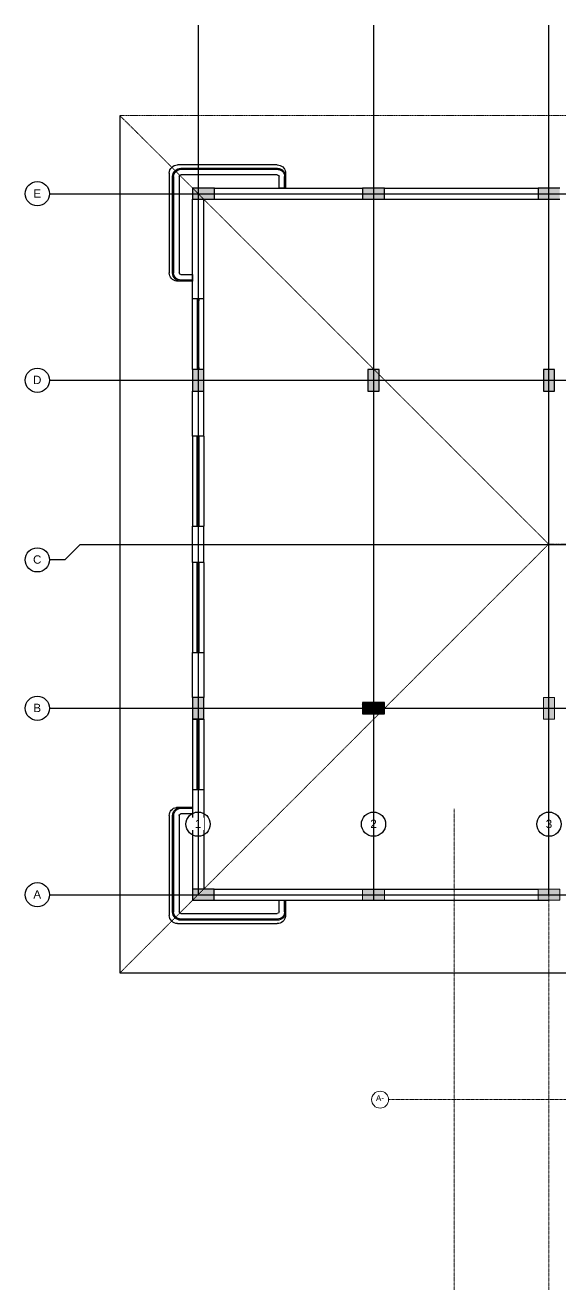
# Model space of a CAD drawing. Header units: millimetres. Extents: x 2659630 to 6742168, y -2425387 to -732288.
# Drawn here: x 3926927 to 3937961, y -1157069 to -1131088 of the extents above; entities that cross this region are included whole.
import ezdxf

# ---------------------------------------------------------------- set-up
doc = ezdxf.new("R2010")
doc.units = ezdxf.units.MM
for name, pattern in [('DASHED', [0.75, 0.5, -0.25]), ('Grid Line', [22.225, 12.7, -3.175, 3.175, -3.175]), ('Hidden', [7.14375, 4.7625, -2.38125]), ('Overhead', [3.96875, 2.38125, -1.5875])]:
    doc.linetypes.add(name, pattern=pattern)
for name, color, linetype, lineweight in [('A-ANNO-DIMS', 211, 'Continuous', 9), ('A-DETL-THIN', 151, 'Continuous', 18), ('A-FLOR-OVHD', 1, 'Overhead', 18), ('A-GENM', 13, 'Continuous', 18), ('A-GRID-MODE', 80, 'Continuous', 0), ('A-hatch', 253, 'Continuous', 0), ('A-PLASTER', 50, 'Continuous', 0), ('A-RCC', 2, 'Continuous', 0), ('A-STRUCTURE ABOVE', 251, 'DASHED', 0), ('A-WALL', 113, 'Continuous', 9), ('A-WALL-PATT', 111, 'Continuous', 0), ('S-GRID', 1, 'Continuous', 9), ('S-GRID-IDEN', 1, 'Continuous', 9)]:
    doc.layers.add(name, color=color, linetype=linetype, lineweight=lineweight)
doc.layers.add('A-LINE 08', color=8, linetype='Continuous')
doc.layers.get('A-ANNO-DIMS').off()
doc.styles.add('Arial', font='arial.ttf', dxfattribs={"height": 123})
doc.styles.add('Arial_2', font='arial.ttf', dxfattribs={"height": 121.981135})

# ---------------------------------------------------------------- blocks, each defined once
blk = doc.blocks.new('*U2007')
at = {"layer": 'A-LINE 08'}
for p, q in [((0, 230), (0, 0)), ((0, 230), (1456, 230)), ((0, 132), (42, 132)), ((0, 132), (0, 98)), ((42, 98), (0, 98)), ((0, 0), (1456, 0)), ((41, 130), (2, 130)), ((2, 130), (2, 100)), ((2, 100), (41, 100)), ((40, 109), (40, 121)), ((40, 121), (48, 121)), ((48, 109), (40, 109)), ((48, 122), (41, 130)), ((41, 100), (48, 108)), ((42, 132), (50, 123)), ((42, 132), (1414, 132)), ((42, 119), (1414, 119)), ((42, 111), (42, 119)), ((50, 119), (42, 119)), ((42, 119), (42, 111)), ((1414, 111), (42, 111)), ((42, 111), (50, 111)), ((50, 107), (42, 98)), ((1414, 98), (42, 98)), ((48, 121), (48, 122)), ((48, 108), (48, 109)), ((50, 123), (50, 119)), ((1406, 123), (50, 123)), ((50, 111), (50, 107)), ((1406, 107), (50, 107)), ((1406, 123), (1414, 132)), ((1406, 119), (1406, 123)), ((1414, 119), (1406, 119)), ((1406, 107), (1406, 111)), ((1406, 111), (1414, 111)), ((1414, 98), (1406, 107)), ((1415, 130), (1408, 122)), ((1408, 122), (1408, 121)), ((1408, 121), (1416, 121)), ((1416, 109), (1408, 109)), ((1408, 109), (1408, 108)), ((1408, 108), (1415, 100)), ((1414, 132), (1456, 132)), ((1414, 119), (1414, 111)), ((1414, 111), (1414, 119)), ((1456, 98), (1414, 98)), ((1454, 130), (1415, 130)), ((1415, 100), (1454, 100)), ((1416, 121), (1416, 109)), ((1454, 100), (1454, 130)), ((1456, 230), (1456, 0)), ((1456, 132), (1456, 98))]:
    blk.add_line(p, q, dxfattribs=at)
blk = doc.blocks.new('*U2010')
at = {"layer": 'A-LINE 08'}
for p, q in [((-240, 1920), (-310, 1920)), ((0, 1920), (-240, 1920)), ((-240, 1900), (0, 1900)), ((0, 1900), (-240, 1900)), ((0, 1900), (0, 1920)), ((0, 1785), (0, 1900)), ((-480, -310), (-480, 1750)), ((-410, 1750), (-410, -240)), ((-390, -240), (-390, 1750)), ((-390, 1750), (-390, -240)), ((-275, -240), (-275, 1750)), ((-240, 1785), (0, 1785)), ((1900, 0), (1785, 0)), ((1785, 0), (1785, -240)), ((1920, 0), (1900, 0)), ((1900, 0), (1900, -240)), ((1900, -240), (1900, 0)), ((1920, -310), (1920, 0)), ((1750, -480), (-310, -480)), ((1750, -275), (-240, -275)), ((1750, -390), (-240, -390)), ((-240, -390), (1750, -390)), ((-240, -410), (1750, -410))]:
    blk.add_line(p, q, dxfattribs=at)
for centre, radius, start, end in [((-310, 1750), 170, 96.1882, 180), ((-240, 1750), 170, 90, 180), ((-240, 1750), 150, 90, 180), ((-240, 1750), 150, 90, 180), ((-310, 1750), 170, 90, 96.1882), ((-240, 1750), 35, 90, 180), ((-240, -240), 170, 180, 270), ((-240, -240), 150, 180, 190), ((-240, -240), 150, 180, 270), ((-240, -240), 35, 180, 270), ((1750, -240), 35, 270, 0), ((1750, -240), 150, 334.2857, 0), ((1750, -240), 150, 347.1429, 0), ((1750, -240), 170, 334.2857, 0), ((-310, -310), 170, 180, 269.9999), ((-240, -240), 150, 190.0014, 200), ((-240, -240), 150, 200.0007, 210), ((-240, -240), 150, 210.0014, 220), ((-240, -240), 150, 220.0037, 230), ((-240, -240), 150, 230.0031, 240), ((-240, -240), 150, 240.0013, 250), ((-240, -240), 150, 250.0007, 260), ((-240, -240), 150, 260.0014, 270), ((1750, -310), 170, 270, 352.4034), ((1750, -240), 150, 270, 282.8571), ((1750, -240), 150, 270, 282.8571), ((1750, -240), 170, 270, 282.8571), ((1750, -240), 150, 282.8571, 295.7143), ((1750, -240), 150, 282.8571, 295.7143), ((1750, -240), 170, 282.8571, 295.7143), ((1750, -240), 150, 295.7143, 308.5714), ((1750, -240), 150, 295.7143, 308.5714), ((1750, -240), 170, 295.7143, 308.5714), ((1750, -240), 150, 308.5714, 321.4286), ((1750, -240), 150, 308.5714, 321.4286), ((1750, -240), 170, 308.5714, 321.4286), ((1750, -240), 150, 321.4286, 334.2857), ((1750, -240), 150, 321.4286, 334.2857), ((1750, -240), 170, 321.4286, 334.2857), ((1750, -240), 150, 334.2857, 347.1429), ((1750, -310), 170, 352.4034, 0.0572)]:
    blk.add_arc(centre, radius, start, end, dxfattribs=at)
blk = doc.blocks.new('*U2011')
at = {"layer": 'A-LINE 08'}
for p, q in [((0, 230), (0, 0)), ((0, 230), (1858, 230)), ((0, 132), (42, 132)), ((42, 98), (0, 98)), ((0, 0), (1858, 0)), ((41, 130), (2, 130)), ((2, 130), (2, 100)), ((2, 100), (41, 100)), ((40, 109), (40, 121)), ((40, 121), (48, 121)), ((48, 109), (40, 109)), ((48, 122), (41, 130)), ((41, 100), (48, 108)), ((42, 132), (50, 123)), ((42, 132), (1817, 132)), ((42, 119), (1817, 119)), ((42, 111), (42, 119)), ((50, 119), (42, 119)), ((42, 119), (42, 111)), ((1817, 111), (42, 111)), ((42, 111), (50, 111)), ((50, 107), (42, 98)), ((1817, 98), (42, 98)), ((48, 121), (48, 122)), ((48, 108), (48, 109)), ((50, 123), (50, 119)), ((1808, 123), (50, 123)), ((50, 111), (50, 107)), ((1808, 107), (50, 107)), ((1808, 123), (1817, 132)), ((1808, 119), (1808, 123)), ((1817, 119), (1808, 119)), ((1808, 107), (1808, 111)), ((1808, 111), (1817, 111)), ((1817, 98), (1808, 107)), ((1818, 130), (1810, 122)), ((1810, 122), (1810, 121)), ((1810, 121), (1819, 121)), ((1819, 109), (1810, 109)), ((1810, 109), (1810, 108)), ((1810, 108), (1818, 100)), ((1817, 132), (1858, 132)), ((1817, 119), (1817, 111)), ((1817, 111), (1817, 119)), ((1858, 98), (1817, 98)), ((1856, 130), (1818, 130)), ((1818, 100), (1856, 100)), ((1819, 121), (1819, 109)), ((1856, 100), (1856, 130)), ((1858, 0), (1858, 230))]:
    blk.add_line(p, q, dxfattribs=at)
blk = doc.blocks.new('Grid - M_Grid Head - Circle_02-314212-GROUND FLOOR PLAN_01')
at = {"layer": 'A-LINE 08'}
blk.add_circle((0, 0), 5, dxfattribs=at)
blk = doc.blocks.new('Grid - M_Grid Head - Circle-24584-GROUND FLOOR PLAN-01')
at = {"layer": 'A-GRID-MODE'}
blk.add_circle((0, 0), 3.5, dxfattribs=at)
blk = doc.blocks.new('A$C2D2C472C')
at = {"layer": 'A-WALL-PATT'}
h = blk.add_hatch(dxfattribs=at)
h.set_pattern_fill('ANSI37', color=256, scale=600, style=0)
h.set_pattern_definition([(45, (-102930.5, -114895.04), (-53.03301, 53.03301), []), (135, (-102930.5, -114895.04), (-53.03301, -53.03301), [])])
edge = h.paths.add_edge_path()
edge.add_line((945, 1920), (945, 2190))
edge.add_arc((910, 2190), 35, 359.9997, 449.9997)
edge.add_line((910, 2225), (207, 2225))
edge.add_arc((206, 2190), 34.8, 89.6479, 180.3515)
edge.add_line((172, 2190), (172, 990))
edge.add_arc((206, 990), 34.9, 179.8778, 270.1222)
edge.add_line((207, 955), (480, 955))
edge.add_line((480, 955), (480, 840))
edge.add_line((480, 840), (207, 840))
edge.add_arc((206, 990), 150, 192.8759, 270.0054, ccw=False)
edge.add_line((60, 956), (60, 2190))
edge.add_arc((204, 2196), 144, 89.0594, 182.2702, ccw=False)
edge.add_arc((117, -14981489), 14983828, 89.9969678, 89.9996576, ccw=False)
edge.add_arc((910, 2190), 150, 45.0021, 89.9973, ccw=False)
edge.add_arc((910, 2190), 150, -0.0027, 45.0021, ccw=False)
edge.add_line((1060, 2190), (1060, 1920))
edge.add_line((1060, 1920), (945, 1920))
at = {"layer": 'A-DETL-THIN'}
for p, q in [((480, 1920), (480, 1470)), ((710, 1920), (480, 1920))]:
    blk.add_line(p, q, dxfattribs=at)
at = {"layer": 'A-FLOR-OVHD'}
blk.add_lwpolyline([(1060, 1920, 0.457355), (890, 2120), (450, 2120, 0.414214), (280, 1950), (280, 1010, 0.414214), (450, 840), (480, 840), (480, 1920), (1060, 1920)], format="xyb", close=True, dxfattribs=at)
at = {"layer": 'A-GENM'}
for centre, start, end in [((207, 2190, 0), 89.9997, 179.9997), ((207, 990, 0), 179.9997, 192.8569), ((207, 990, 0), 192.8569, 205.714), ((207, 990, 0), 205.714, 218.5711), ((207, 990, 0), 218.5711, 231.4283), ((207, 990, 0), 231.4283, 244.2854), ((207, 990, 0), 244.2854, 269.9997)]:
    blk.add_arc(centre, 170, start, end, dxfattribs=at)
at = {"layer": 'A-PLASTER'}
for p, q in [((910, 2360, 0), (207, 2360, 0)), ((37, 2190, 0), (37, 990, 0)), ((1080, 1920), (1080, 2190, 0)), ((207, 820, 0), (480, 820, 0))]:
    blk.add_line(p, q, dxfattribs=at)
for centre, start, end in [((207, 2190, 0), 90, 180), ((910, 2190, 0), 359.9997, 89.9997), ((207, 990, 0), 180, 192.8571), ((207, 990, 0), 192.8571, 205.7143), ((207, 990, 0), 205.7143, 218.5714), ((207, 990, 0), 218.5714, 231.4286), ((207, 990, 0), 231.4286, 244.2857), ((207, 990, 0), 244.2857, 270)]:
    blk.add_arc(centre, 170, start, end, dxfattribs=at)
at = {"layer": 'A-WALL'}
blk.add_lwpolyline([(945, 1920), (945, 2190, 0.414213), (910, 2225), (207, 2225, 0.417815), (172, 2190), (172, 990, 0.415463), (207, 955), (480, 955), (480, 840), (207, 840, -0.34985), (60, 956), (60, 2190, -0.430724), (207, 2340, -0.000012), (910, 2340, -0.198891), (1016, 2296, -0.198934), (1060, 2190), (1060, 1920)], format="xyb", close=True, dxfattribs=at)

msp = doc.modelspace()

# ---------------------------------------------------------------- hatches: boundary and pattern name
at = {"layer": 'A-hatch', "true_color": 0x939598}
h = msp.add_hatch(color=252, dxfattribs=at)
h.dxf.hatch_style = 1
h.paths.add_polyline_path([(3957560.646, -1134452.538), (3957110.646, -1134452.535), (3957110.644, -1134902.531), (3957560.644, -1134902.533)])
h.paths.add_polyline_path([(3953640.646, -1134452.517), (3953190.646, -1134452.515), (3953190.644, -1134902.511), (3953640.644, -1134902.513)])
h.paths.add_polyline_path([(3949720.646, -1134452.497), (3949270.646, -1134452.494), (3949270.644, -1134902.49), (3949720.644, -1134902.493)])
h.paths.add_polyline_path([(3945800.646, -1134452.476), (3945350.646, -1134452.474), (3945350.644, -1134902.47), (3945800.644, -1134902.472)])
h.paths.add_polyline_path([(3941880.646, -1134452.456), (3941430.646, -1134452.453), (3941430.645, -1134682.453), (3941880.645, -1134682.456)])
h.paths.add_polyline_path([(3937960.646, -1134452.435), (3937510.646, -1134452.433), (3937510.645, -1134682.433), (3937960.645, -1134682.435)])
h.paths.add_polyline_path([(3934340.646, -1134452.416), (3933890.646, -1134452.414), (3933890.645, -1134682.414), (3934340.645, -1134682.416)])
h.paths.add_polyline_path([(3930830.646, -1134452.394), (3930380.646, -1134452.392), (3930380.646, -1134452.396), (3930610.641, -1134682.393), (3930830.645, -1134682.394)])
h.paths.add_polyline_path([(3930380.646, -1134452.396), (3930380.645, -1134682.392), (3930610.641, -1134682.393)])
h.paths.add_polyline_path([(3930610.627, -1138192.393), (3930380.627, -1138192.392), (3930380.625, -1138642.392), (3930610.625, -1138642.393)])
h.paths.add_polyline_path([(3930610.592, -1144962.389), (3930380.592, -1144962.388), (3930380.589, -1145412.388), (3930610.589, -1145412.389)])
h.paths.add_polyline_path([(3930830.571, -1148922.394), (3930610.571, -1148922.393), (3930380.57, -1149152.392), (3930380.57, -1149152.392), (3930830.57, -1149152.394)])
h.paths.add_polyline_path([(3930610.571, -1148922.393), (3930380.571, -1148922.392), (3930380.57, -1149152.392)])
h.paths.add_polyline_path([(3934340.571, -1148922.412), (3933890.571, -1148922.41), (3933890.57, -1149152.41), (3934340.57, -1149152.412)])
h.paths.add_polyline_path([(3937960.571, -1148922.431), (3937510.571, -1148922.429), (3937510.57, -1149152.429), (3937960.57, -1149152.431)])
h.paths.add_polyline_path([(3945800.572, -1148702.472), (3945350.572, -1148702.47), (3945350.57, -1149152.471), (3945800.57, -1149152.474)])
h.paths.add_polyline_path([(3949720.572, -1148702.493), (3949270.572, -1148702.49), (3949270.57, -1149152.49), (3949720.57, -1149152.493)])
h.paths.add_polyline_path([(3953640.572, -1148702.513), (3953190.572, -1148702.511), (3953190.57, -1149152.511), (3953640.57, -1149152.513)])
h.paths.add_polyline_path([(3957560.572, -1148702.533), (3957110.572, -1148702.531), (3957110.57, -1149152.531), (3957560.57, -1149152.534)])
h.paths.add_polyline_path([(3941855.591, -1144987.448), (3941455.591, -1144987.445), (3941455.589, -1145387.445), (3941855.589, -1145387.448)])
h.paths.add_polyline_path([(3941855.615, -1138242.452), (3941455.615, -1138242.45), (3941455.613, -1138642.45), (3941855.613, -1138642.452)])
h.paths.add_polyline_path([(3937850.627, -1138192.431), (3937620.627, -1138192.429), (3937620.625, -1138642.429), (3937850.625, -1138642.431)])
h.paths.add_polyline_path([(3937850.59, -1145190.511), (3937850.492, -1145190.511), (3937850.567, -1145156.143), (3937850.454, -1145104.361), (3937850.591, -1145104.361), (3937850.592, -1144962.427), (3937620.592, -1144962.425), (3937620.589, -1145412.425), (3937850.589, -1145412.427)])
h.paths.add_polyline_path([(3934230.626, -1138302.416), (3934120.623, -1138192.411), (3934000.627, -1138192.411), (3934000.625, -1138642.411), (3934230.625, -1138642.412)])
h.paths.add_polyline_path([(3934230.627, -1138192.412), (3934120.623, -1138192.411), (3934230.626, -1138302.416)], flags=17)
at = {"layer": 'A-LINE 08'}
h = msp.add_hatch(dxfattribs=at)
h.set_pattern_fill('ANSI31', color=256, scale=5, angle=359.9997012)
h.set_pattern_definition([(44.99970117, (-4385654.159, -3256537.566), (-11.225261605, 11.225378697), [])])
h.paths.add_polyline_path([(3933890.57, -1145302.388), (3934340.57, -1145302.39), (3934340.571, -1145072.39), (3933890.571, -1145072.388)])

# ---------------------------------------------------------------- linework, layer by layer
for p, q in [((3928880.654, -1132952.388), (3928880.562, -1150652.384)), ((3930380.646, -1134452.392), (3930380.645, -1134682.392)), ((3930830.646, -1134452.394), (3930380.646, -1134452.392)), ((3930830.645, -1134682.394), (3930830.646, -1134452.394)), ((3930830.646, -1134452.394), (3933890.646, -1134452.41)), ((3933890.646, -1134452.414), (3933890.645, -1134682.414)), ((3934340.646, -1134452.416), (3933890.646, -1134452.414)), ((3934340.645, -1134682.416), (3934340.646, -1134452.416)), ((3934340.646, -1134452.416), (3937510.646, -1134452.433)), ((3937510.646, -1134452.433), (3937510.645, -1134682.433)), ((3937960.646, -1134452.435), (3937510.646, -1134452.433)), ((3930380.634, -1136736.761), (3930380.644, -1134682.406)), ((3930380.645, -1134682.392), (3930830.645, -1134682.394)), ((3930610.634, -1136736.762), (3930610.644, -1134682.389)), ((3930830.645, -1134682.394), (3933890.645, -1134682.41)), ((3933890.645, -1134682.414), (3934340.645, -1134682.416)), ((3934340.645, -1134682.416), (3937510.645, -1134682.433)), ((3937510.645, -1134682.433), (3937960.645, -1134682.435)), ((3930380.627, -1138192.392), (3930380.625, -1138642.392)), ((3930610.627, -1138192.393), (3930380.627, -1138192.392)), ((3930610.625, -1138642.393), (3930610.627, -1138192.393)), ((3934000.627, -1138192.411), (3934000.625, -1138642.411)), ((3934230.627, -1138192.412), (3934000.627, -1138192.411)), ((3934230.625, -1138642.412), (3934230.627, -1138192.412)), ((3937620.627, -1138192.429), (3937620.625, -1138642.429)), ((3937850.627, -1138192.431), (3937620.627, -1138192.429)), ((3937850.625, -1138642.431), (3937850.627, -1138192.431)), ((3930380.62, -1139569.056), (3930380.625, -1138642.392)), ((3930380.625, -1138642.392), (3930610.625, -1138642.393)), ((3930610.619, -1139569.058), (3930610.625, -1138642.393)), ((3934000.625, -1138642.411), (3934230.625, -1138642.412)), ((3937620.625, -1138642.429), (3937850.625, -1138642.431)), ((3930380.606, -1142177.39), (3930380.61, -1141427.39)), ((3930610.606, -1142177.391), (3930610.61, -1141427.391)), ((3928061.964, -1141807.402), (3927744.464, -1142124.902)), ((3928061.964, -1141807.402), (3959764.099, -1141807.402)), ((3930380.592, -1144962.388), (3930380.596, -1144035.723)), ((3930610.596, -1144035.724), (3930610.592, -1144962.389)), ((3930380.592, -1144962.388), (3930380.589, -1145412.388)), ((3930610.592, -1144962.389), (3930380.592, -1144962.388)), ((3930610.589, -1145412.389), (3930610.592, -1144962.389)), ((3933890.571, -1145072.388), (3933890.57, -1145302.388)), ((3934340.571, -1145072.39), (3933890.571, -1145072.388)), ((3934340.57, -1145302.39), (3934340.571, -1145072.39)), ((3930380.589, -1145412.388), (3930610.589, -1145412.389)), ((3933890.57, -1145302.388), (3934340.57, -1145302.39)), ((3930380.581, -1146868.018), (3930380.571, -1148922.374)), ((3930610.581, -1146868.019), (3930610.571, -1148922.393)), ((3930380.571, -1148922.392), (3930380.57, -1149152.392)), ((3930830.571, -1148922.394), (3930380.571, -1148922.392)), ((3930830.57, -1149152.394), (3930830.571, -1148922.394)), ((3930830.571, -1148922.394), (3937510.571, -1148922.429)), ((3930380.57, -1149152.392), (3930830.57, -1149152.394)), ((3930830.57, -1149152.394), (3937730.512, -1149152.43)), ((3928880.562, -1150652.384), (3985790.562, -1150652.681))]:
    msp.add_line(p, q, dxfattribs=at)
at = {"layer": 'A-RCC'}
for p, q in [((3937620.592, -1144962.425), (3937620.589, -1145412.425)), ((3937850.592, -1144962.427), (3937620.592, -1144962.425)), ((3937850.589, -1145412.427), (3937850.592, -1144962.427)), ((3937620.589, -1145412.425), (3937850.589, -1145412.427)), ((3933890.571, -1148922.41), (3933890.57, -1149152.41)), ((3934340.571, -1148922.412), (3933890.571, -1148922.41)), ((3934340.57, -1149152.412), (3934340.571, -1148922.412)), ((3937510.556, -1148922.435), (3937510.555, -1149152.435)), ((3937960.556, -1148922.437), (3937510.556, -1148922.435)), ((3937510.571, -1148922.429), (3937510.57, -1149152.429)), ((3937960.571, -1148922.431), (3937510.571, -1148922.429)), ((3937960.555, -1149152.437), (3937960.556, -1148922.437)), ((3933890.57, -1149152.41), (3934340.57, -1149152.412)), ((3937510.555, -1149152.435), (3937960.555, -1149152.437)), ((3937510.57, -1149152.429), (3937960.57, -1149152.431))]:
    msp.add_line(p, q, dxfattribs=at)
at = {"layer": 'A-STRUCTURE ABOVE', "color": 252, "linetype": 'Hidden', "ltscale": 0.005, "true_color": 0x939598}
for p, q in [((3928880.654, -1132952.388), (3985790.654, -1132952.685)), ((3937730.61, -1141802.44), (3928880.654, -1132952.4)), ((3937730.61, -1141802.44), (3928880.569, -1150652.396)), ((3976940.61, -1141802.637), (3937730.602, -1141802.432))]:
    msp.add_line(p, q, dxfattribs=at)
at = {"layer": 'S-GRID', "linetype": 'Grid Line'}
for p, q in [((3935780.646, -1147261.402), (3935780.646, -1170742.971)), ((3937735.646, -1170742.971), (3937735.646, -1148113.791)), ((3934426.02, -1153267.244), (3966301.251, -1153267.244))]:
    msp.add_line(p, q, dxfattribs=at)

# ---------------------------------------------------------------- block references
at = {"layer": 'A-ANNO-DIMS'}
msp.add_blockref('A$C2D2C472C', (3939915.646, -1155072.325), dxfattribs=at)
at = {"layer": 'A-GRID-MODE', "xscale": 49.99999999999998, "yscale": 49.99999999999998, "zscale": 49.99999999999998, "rotation": 180}
msp.add_blockref('Grid - M_Grid Head - Circle-24584-GROUND FLOOR PLAN-01', (3934251.02, -1153267.244), dxfattribs=at)
at = {"layer": 'A-LINE 08', "xscale": -1}
for name, p, rotation in [('*U2010', (3930380.646, -1134452.392), 179.9997132144702), ('*U2007', (3930380.627, -1138192.392), 269.9997132144703), ('*U2010', (3930380.515, -1149152.41), 269.9987472989398)]:
    msp.add_blockref(name, p, dxfattribs=dict(at, rotation=rotation))
at = {"layer": 'A-LINE 08', "xscale": 49.99999999999998, "yscale": 49.99999999999998, "zscale": 49.99999999999998}
for p, rotation in [((3927176.964, -1134567.402), 269.9999999999996), ((3927176.964, -1138417.402), 269.9999999999996), ((3927176.964, -1142124.902), 269.9999999999996), ((3927176.964, -1145187.402), 269.9999999999996), ((3930495.646, -1147580.813), 180), ((3927176.964, -1149037.402), 269.9999999999996)]:
    msp.add_blockref('Grid - M_Grid Head - Circle_02-314212-GROUND FLOOR PLAN_01', p, dxfattribs=dict(at, rotation=rotation))
at = {"layer": 'A-LINE 08', "rotation": 269.9997132144702}
for name, p in [('*U2011', (3930380.619, -1139569.056)), ('*U2011', (3930380.606, -1142177.39)), ('*U2007', (3930380.589, -1145412.388))]:
    msp.add_blockref(name, p, dxfattribs=at)
at = {"layer": 'S-GRID-IDEN', "xscale": 49.99999999999998, "yscale": 49.99999999999998, "zscale": 49.99999999999998, "rotation": 180}
msp.add_blockref('Grid - M_Grid Head - Circle_02-314212-GROUND FLOOR PLAN_01', (3934115.646, -1147580.813), dxfattribs=at)
at = {"layer": 'S-GRID-IDEN', "xscale": 49.99999999999998, "yscale": 49.99999999999998, "zscale": 49.99999999999998}
msp.add_blockref('Grid - M_Grid Head - Circle_02-314212-GROUND FLOOR PLAN_01', (3937735.646, -1147580.813), dxfattribs=at)

# ---------------------------------------------------------------- texts
at = {"layer": 'A-GRID-MODE', "style": 'Arial'}
msp.add_text('A-', height=122.9416, dxfattribs=at).set_placement((3934164.096, -1153297.429))

# ---------------------------------------------------------------- next in the draw order: texts
at = {"layer": 'A-LINE 08', "char_height": 172.118, "attachment_point": 2, "line_spacing_factor": 0.938532, "style": 'Arial_2', "bg_fill": 3, "box_fill_scale": 1.25, "bg_fill_color": 0, "bg_fill_transparency": 0}
for s, insert, width in [('E', (3927175.674, -1134474.646), 191.0906), ('D', (3927175.674, -1138324.646), 205.78987), ('C', (3927175.674, -1142032.146), 205.78987), ('B', (3927175.674, -1145094.646), 191.0906), ('1', (3930495.707, -1147486.828), 159.59215), ('A', (3927175.674, -1148944.646), 191.0906)]:
    msp.add_mtext(s, dxfattribs=dict(at, insert=insert, width=width))
at = {"layer": 'S-GRID-IDEN', "char_height": 172.118, "width": 159.59215, "attachment_point": 2, "line_spacing_factor": 0.938532, "style": 'Arial_2', "bg_fill": 3, "box_fill_scale": 1.25, "bg_fill_color": 0, "bg_fill_transparency": 0}
for s, insert in [('2', (3934115.707, -1147486.828)), ('3', (3937735.585, -1147489.408))]:
    msp.add_mtext(s, dxfattribs=dict(at, insert=insert))

# ---------------------------------------------------------------- next in the draw order: linework, layer by layer
at = {"layer": 'A-LINE 08'}
for p, q in [((3930495.646, -1131087.559), (3930495.646, -1149037.402)), ((3934115.646, -1131087.559), (3934115.646, -1149152.411)), ((3937735.646, -1149037.402), (3937735.646, -1131087.559)), ((3927426.964, -1134567.402), (3959764.099, -1134567.402)), ((3927426.964, -1138417.402), (3959764.099, -1138417.402)), ((3927744.464, -1142124.902), (3927426.964, -1142124.902)), ((3927426.964, -1145187.402), (3959764.099, -1145187.402)), ((3927426.964, -1149037.402), (3959764.099, -1149037.402))]:
    msp.add_line(p, q, dxfattribs=at)

doc.saveas('drawing.dxf')
